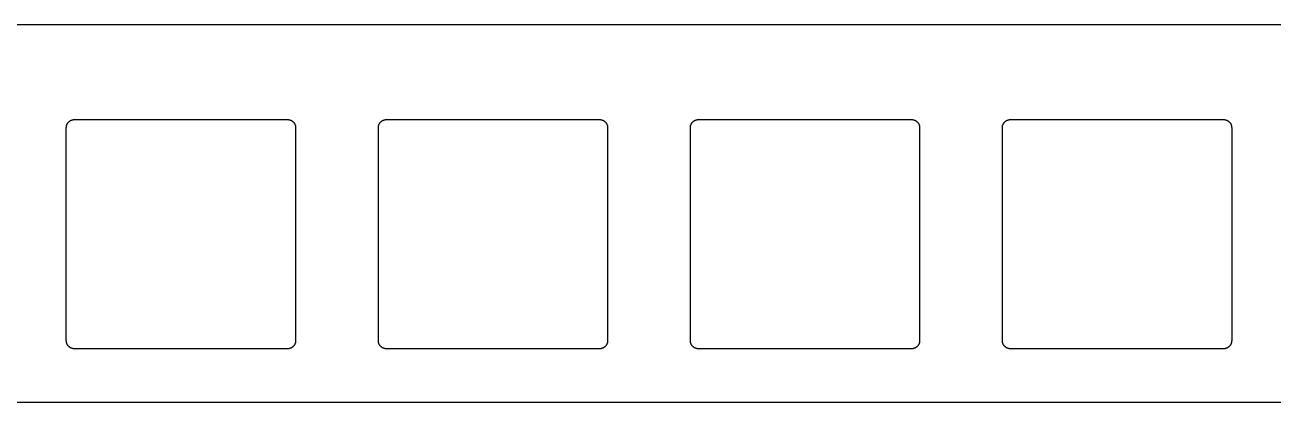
# Model space of a CAD drawing. Header units: millimetres. Extents: x 1057 to 1343, y -204 to -96.
# Drawn here: x 1133.3 to 1209.5, y -122.2 to -99.1 of the extents above; entities that cross this region are included whole.
import ezdxf

# ---------------------------------------------------------------- set-up
doc = ezdxf.new("R2010")
doc.units = ezdxf.units.MM
doc.layers.add('Layer 01', color=18, linetype='Continuous', true_color=0x000000)

msp = doc.modelspace()

# ---------------------------------------------------------------- linework, layer by layer
at = {"layer": 'Layer 01'}
for points in [[(1276.694, -99.125), (1123.306, -99.125)], [(1086.925, -122.15), (1313.075, -122.15)]]:
    msp.add_lwpolyline(points, dxfattribs=at)
for points in [[(1135.85, -105.4), (1135.85, -105.389), (1135.85, -105.378), (1135.851, -105.366), (1135.852, -105.355), (1135.853, -105.344), (1135.855, -105.332), (1135.856, -105.321), (1135.858, -105.309), (1135.861, -105.297), (1135.863, -105.286), (1135.866, -105.274), (1135.869, -105.262), (1135.873, -105.251), (1135.877, -105.239), (1135.881, -105.228), (1135.885, -105.216), (1135.89, -105.204), (1135.895, -105.193), (1135.9, -105.182), (1135.906, -105.17), (1135.912, -105.159), (1135.918, -105.148), (1135.925, -105.137), (1135.932, -105.126), (1135.939, -105.116), (1135.946, -105.105), (1135.954, -105.095), (1135.962, -105.085), (1135.97, -105.075), (1135.979, -105.065), (1135.987, -105.056), (1135.996, -105.046), (1136.006, -105.037), (1136.015, -105.029), (1136.025, -105.02), (1136.035, -105.012), (1136.045, -105.004), (1136.055, -104.996), (1136.066, -104.989), (1136.076, -104.982), (1136.087, -104.975), (1136.098, -104.968), (1136.109, -104.962), (1136.12, -104.956), (1136.132, -104.95), (1136.143, -104.945), (1136.154, -104.94), (1136.166, -104.935), (1136.178, -104.931), (1136.189, -104.927), (1136.201, -104.923), (1136.212, -104.919), (1136.224, -104.916), (1136.236, -104.913), (1136.247, -104.911), (1136.259, -104.908), (1136.271, -104.906), (1136.282, -104.905), (1136.294, -104.903), (1136.305, -104.902), (1136.316, -104.901), (1136.328, -104.9), (1136.339, -104.9), (1136.35, -104.9), (1149.35, -104.9), (1149.361, -104.9), (1149.372, -104.9), (1149.384, -104.901), (1149.395, -104.902), (1149.406, -104.903), (1149.418, -104.905), (1149.429, -104.906), (1149.441, -104.908), (1149.453, -104.911), (1149.464, -104.913), (1149.476, -104.916), (1149.488, -104.919), (1149.499, -104.923), (1149.511, -104.927), (1149.522, -104.931), (1149.534, -104.935), (1149.546, -104.94), (1149.557, -104.945), (1149.568, -104.95), (1149.58, -104.956), (1149.591, -104.962), (1149.602, -104.968), (1149.613, -104.975), (1149.624, -104.982), (1149.634, -104.989), (1149.645, -104.996), (1149.655, -105.004), (1149.665, -105.012), (1149.675, -105.02), (1149.685, -105.029), (1149.694, -105.037), (1149.704, -105.046), (1149.713, -105.056), (1149.721, -105.065), (1149.73, -105.075), (1149.738, -105.085), (1149.746, -105.095), (1149.754, -105.105), (1149.761, -105.116), (1149.768, -105.126), (1149.775, -105.137), (1149.782, -105.148), (1149.788, -105.159), (1149.794, -105.17), (1149.8, -105.182), (1149.805, -105.193), (1149.81, -105.204), (1149.815, -105.216), (1149.819, -105.228), (1149.823, -105.239), (1149.827, -105.251), (1149.831, -105.262), (1149.834, -105.274), (1149.837, -105.286), (1149.839, -105.297), (1149.842, -105.309), (1149.844, -105.321), (1149.845, -105.332), (1149.847, -105.344), (1149.848, -105.355), (1149.849, -105.366), (1149.85, -105.378), (1149.85, -105.389), (1149.85, -105.4), (1149.85, -118.4), (1149.85, -118.411), (1149.85, -118.422), (1149.849, -118.434), (1149.848, -118.445), (1149.847, -118.456), (1149.845, -118.468), (1149.844, -118.479), (1149.842, -118.491), (1149.839, -118.503), (1149.837, -118.514), (1149.834, -118.526), (1149.831, -118.538), (1149.827, -118.549), (1149.823, -118.561), (1149.819, -118.572), (1149.815, -118.584), (1149.81, -118.596), (1149.805, -118.607), (1149.8, -118.618), (1149.794, -118.63), (1149.788, -118.641), (1149.782, -118.652), (1149.775, -118.663), (1149.768, -118.674), (1149.761, -118.684), (1149.754, -118.695), (1149.746, -118.705), (1149.738, -118.715), (1149.73, -118.725), (1149.721, -118.735), (1149.713, -118.744), (1149.704, -118.754), (1149.694, -118.763), (1149.685, -118.771), (1149.675, -118.78), (1149.665, -118.788), (1149.655, -118.796), (1149.645, -118.804), (1149.634, -118.811), (1149.624, -118.818), (1149.613, -118.825), (1149.602, -118.832), (1149.591, -118.838), (1149.58, -118.844), (1149.568, -118.85), (1149.557, -118.855), (1149.546, -118.86), (1149.534, -118.865), (1149.522, -118.869), (1149.511, -118.873), (1149.499, -118.877), (1149.488, -118.881), (1149.476, -118.884), (1149.464, -118.887), (1149.453, -118.889), (1149.441, -118.892), (1149.429, -118.894), (1149.418, -118.895), (1149.406, -118.897), (1149.395, -118.898), (1149.384, -118.899), (1149.372, -118.9), (1149.361, -118.9), (1149.35, -118.9), (1136.35, -118.9), (1136.339, -118.9), (1136.328, -118.9), (1136.316, -118.899), (1136.305, -118.898), (1136.294, -118.897), (1136.282, -118.895), (1136.271, -118.894), (1136.259, -118.892), (1136.247, -118.889), (1136.236, -118.887), (1136.224, -118.884), (1136.212, -118.881), (1136.201, -118.877), (1136.189, -118.873), (1136.178, -118.869), (1136.166, -118.865), (1136.154, -118.86), (1136.143, -118.855), (1136.132, -118.85), (1136.12, -118.844), (1136.109, -118.838), (1136.098, -118.832), (1136.087, -118.825), (1136.076, -118.818), (1136.066, -118.811), (1136.055, -118.804), (1136.045, -118.796), (1136.035, -118.788), (1136.025, -118.78), (1136.015, -118.771), (1136.006, -118.763), (1135.996, -118.754), (1135.987, -118.744), (1135.979, -118.735), (1135.97, -118.725), (1135.962, -118.715), (1135.954, -118.705), (1135.946, -118.695), (1135.939, -118.684), (1135.932, -118.674), (1135.925, -118.663), (1135.918, -118.652), (1135.912, -118.641), (1135.906, -118.63), (1135.9, -118.618), (1135.895, -118.607), (1135.89, -118.596), (1135.885, -118.584), (1135.881, -118.572), (1135.877, -118.561), (1135.873, -118.549), (1135.869, -118.538), (1135.866, -118.526), (1135.863, -118.514), (1135.861, -118.503), (1135.858, -118.491), (1135.856, -118.479), (1135.855, -118.468), (1135.853, -118.456), (1135.852, -118.445), (1135.851, -118.434), (1135.85, -118.422), (1135.85, -118.411), (1135.85, -118.4)], [(1154.9, -105.4), (1154.9, -105.389), (1154.9, -105.378), (1154.901, -105.366), (1154.902, -105.355), (1154.903, -105.344), (1154.905, -105.332), (1154.906, -105.321), (1154.908, -105.309), (1154.911, -105.297), (1154.913, -105.286), (1154.916, -105.274), (1154.919, -105.262), (1154.923, -105.251), (1154.927, -105.239), (1154.931, -105.228), (1154.935, -105.216), (1154.94, -105.204), (1154.945, -105.193), (1154.95, -105.182), (1154.956, -105.17), (1154.962, -105.159), (1154.968, -105.148), (1154.975, -105.137), (1154.982, -105.126), (1154.989, -105.116), (1154.996, -105.105), (1155.004, -105.095), (1155.012, -105.085), (1155.02, -105.075), (1155.029, -105.065), (1155.037, -105.056), (1155.046, -105.046), (1155.056, -105.037), (1155.065, -105.029), (1155.075, -105.02), (1155.085, -105.012), (1155.095, -105.004), (1155.105, -104.996), (1155.116, -104.989), (1155.126, -104.982), (1155.137, -104.975), (1155.148, -104.968), (1155.159, -104.962), (1155.17, -104.956), (1155.182, -104.95), (1155.193, -104.945), (1155.204, -104.94), (1155.216, -104.935), (1155.228, -104.931), (1155.239, -104.927), (1155.251, -104.923), (1155.262, -104.919), (1155.274, -104.916), (1155.286, -104.913), (1155.297, -104.911), (1155.309, -104.908), (1155.321, -104.906), (1155.332, -104.905), (1155.344, -104.903), (1155.355, -104.902), (1155.366, -104.901), (1155.378, -104.9), (1155.389, -104.9), (1155.4, -104.9), (1168.4, -104.9), (1168.411, -104.9), (1168.422, -104.9), (1168.434, -104.901), (1168.445, -104.902), (1168.456, -104.903), (1168.468, -104.905), (1168.479, -104.906), (1168.491, -104.908), (1168.503, -104.911), (1168.514, -104.913), (1168.526, -104.916), (1168.538, -104.919), (1168.549, -104.923), (1168.561, -104.927), (1168.572, -104.931), (1168.584, -104.935), (1168.596, -104.94), (1168.607, -104.945), (1168.618, -104.95), (1168.63, -104.956), (1168.641, -104.962), (1168.652, -104.968), (1168.663, -104.975), (1168.674, -104.982), (1168.684, -104.989), (1168.695, -104.996), (1168.705, -105.004), (1168.715, -105.012), (1168.725, -105.02), (1168.735, -105.029), (1168.744, -105.037), (1168.754, -105.046), (1168.763, -105.056), (1168.771, -105.065), (1168.78, -105.075), (1168.788, -105.085), (1168.796, -105.095), (1168.804, -105.105), (1168.811, -105.116), (1168.818, -105.126), (1168.825, -105.137), (1168.832, -105.148), (1168.838, -105.159), (1168.844, -105.17), (1168.85, -105.182), (1168.855, -105.193), (1168.86, -105.204), (1168.865, -105.216), (1168.869, -105.228), (1168.873, -105.239), (1168.877, -105.251), (1168.881, -105.262), (1168.884, -105.274), (1168.887, -105.286), (1168.889, -105.297), (1168.892, -105.309), (1168.894, -105.321), (1168.895, -105.332), (1168.897, -105.344), (1168.898, -105.355), (1168.899, -105.366), (1168.9, -105.378), (1168.9, -105.389), (1168.9, -105.4), (1168.9, -118.4), (1168.9, -118.411), (1168.9, -118.422), (1168.899, -118.434), (1168.898, -118.445), (1168.897, -118.456), (1168.895, -118.468), (1168.894, -118.479), (1168.892, -118.491), (1168.889, -118.503), (1168.887, -118.514), (1168.884, -118.526), (1168.881, -118.538), (1168.877, -118.549), (1168.873, -118.561), (1168.869, -118.572), (1168.865, -118.584), (1168.86, -118.596), (1168.855, -118.607), (1168.85, -118.618), (1168.844, -118.63), (1168.838, -118.641), (1168.832, -118.652), (1168.825, -118.663), (1168.818, -118.674), (1168.811, -118.684), (1168.804, -118.695), (1168.796, -118.705), (1168.788, -118.715), (1168.78, -118.725), (1168.771, -118.735), (1168.763, -118.744), (1168.754, -118.754), (1168.744, -118.763), (1168.735, -118.771), (1168.725, -118.78), (1168.715, -118.788), (1168.705, -118.796), (1168.695, -118.804), (1168.684, -118.811), (1168.674, -118.818), (1168.663, -118.825), (1168.652, -118.832), (1168.641, -118.838), (1168.63, -118.844), (1168.618, -118.85), (1168.607, -118.855), (1168.596, -118.86), (1168.584, -118.865), (1168.572, -118.869), (1168.561, -118.873), (1168.549, -118.877), (1168.538, -118.881), (1168.526, -118.884), (1168.514, -118.887), (1168.503, -118.889), (1168.491, -118.892), (1168.479, -118.894), (1168.468, -118.895), (1168.456, -118.897), (1168.445, -118.898), (1168.434, -118.899), (1168.422, -118.9), (1168.411, -118.9), (1168.4, -118.9), (1155.4, -118.9), (1155.389, -118.9), (1155.378, -118.9), (1155.366, -118.899), (1155.355, -118.898), (1155.344, -118.897), (1155.332, -118.895), (1155.321, -118.894), (1155.309, -118.892), (1155.297, -118.889), (1155.286, -118.887), (1155.274, -118.884), (1155.262, -118.881), (1155.251, -118.877), (1155.239, -118.873), (1155.228, -118.869), (1155.216, -118.865), (1155.204, -118.86), (1155.193, -118.855), (1155.182, -118.85), (1155.17, -118.844), (1155.159, -118.838), (1155.148, -118.832), (1155.137, -118.825), (1155.126, -118.818), (1155.116, -118.811), (1155.105, -118.804), (1155.095, -118.796), (1155.085, -118.788), (1155.075, -118.78), (1155.065, -118.771), (1155.056, -118.763), (1155.046, -118.754), (1155.037, -118.744), (1155.029, -118.735), (1155.02, -118.725), (1155.012, -118.715), (1155.004, -118.705), (1154.996, -118.695), (1154.989, -118.684), (1154.982, -118.674), (1154.975, -118.663), (1154.968, -118.652), (1154.962, -118.641), (1154.956, -118.63), (1154.95, -118.618), (1154.945, -118.607), (1154.94, -118.596), (1154.935, -118.584), (1154.931, -118.572), (1154.927, -118.561), (1154.923, -118.549), (1154.919, -118.538), (1154.916, -118.526), (1154.913, -118.514), (1154.911, -118.503), (1154.908, -118.491), (1154.906, -118.479), (1154.905, -118.468), (1154.903, -118.456), (1154.902, -118.445), (1154.901, -118.434), (1154.9, -118.422), (1154.9, -118.411), (1154.9, -118.4)], [(1173.95, -105.4), (1173.95, -105.389), (1173.95, -105.378), (1173.951, -105.366), (1173.952, -105.355), (1173.953, -105.344), (1173.955, -105.332), (1173.956, -105.321), (1173.958, -105.309), (1173.961, -105.297), (1173.963, -105.286), (1173.966, -105.274), (1173.969, -105.262), (1173.973, -105.251), (1173.977, -105.239), (1173.981, -105.228), (1173.985, -105.216), (1173.99, -105.204), (1173.995, -105.193), (1174, -105.182), (1174.006, -105.17), (1174.012, -105.159), (1174.018, -105.148), (1174.025, -105.137), (1174.032, -105.126), (1174.039, -105.116), (1174.046, -105.105), (1174.054, -105.095), (1174.062, -105.085), (1174.07, -105.075), (1174.079, -105.065), (1174.087, -105.056), (1174.096, -105.046), (1174.106, -105.037), (1174.115, -105.029), (1174.125, -105.02), (1174.135, -105.012), (1174.145, -105.004), (1174.155, -104.996), (1174.166, -104.989), (1174.176, -104.982), (1174.187, -104.975), (1174.198, -104.968), (1174.209, -104.962), (1174.22, -104.956), (1174.232, -104.95), (1174.243, -104.945), (1174.254, -104.94), (1174.266, -104.935), (1174.278, -104.931), (1174.289, -104.927), (1174.301, -104.923), (1174.312, -104.919), (1174.324, -104.916), (1174.336, -104.913), (1174.347, -104.911), (1174.359, -104.908), (1174.371, -104.906), (1174.382, -104.905), (1174.394, -104.903), (1174.405, -104.902), (1174.416, -104.901), (1174.428, -104.9), (1174.439, -104.9), (1174.45, -104.9), (1187.45, -104.9), (1187.461, -104.9), (1187.472, -104.9), (1187.484, -104.901), (1187.495, -104.902), (1187.506, -104.903), (1187.518, -104.905), (1187.529, -104.906), (1187.541, -104.908), (1187.553, -104.911), (1187.564, -104.913), (1187.576, -104.916), (1187.588, -104.919), (1187.599, -104.923), (1187.611, -104.927), (1187.622, -104.931), (1187.634, -104.935), (1187.646, -104.94), (1187.657, -104.945), (1187.668, -104.95), (1187.68, -104.956), (1187.691, -104.962), (1187.702, -104.968), (1187.713, -104.975), (1187.724, -104.982), (1187.734, -104.989), (1187.745, -104.996), (1187.755, -105.004), (1187.765, -105.012), (1187.775, -105.02), (1187.785, -105.029), (1187.794, -105.037), (1187.804, -105.046), (1187.813, -105.056), (1187.821, -105.065), (1187.83, -105.075), (1187.838, -105.085), (1187.846, -105.095), (1187.854, -105.105), (1187.861, -105.116), (1187.868, -105.126), (1187.875, -105.137), (1187.882, -105.148), (1187.888, -105.159), (1187.894, -105.17), (1187.9, -105.182), (1187.905, -105.193), (1187.91, -105.204), (1187.915, -105.216), (1187.919, -105.228), (1187.923, -105.239), (1187.927, -105.251), (1187.931, -105.262), (1187.934, -105.274), (1187.937, -105.286), (1187.939, -105.297), (1187.942, -105.309), (1187.944, -105.321), (1187.945, -105.332), (1187.947, -105.344), (1187.948, -105.355), (1187.949, -105.366), (1187.95, -105.378), (1187.95, -105.389), (1187.95, -105.4), (1187.95, -118.4), (1187.95, -118.411), (1187.95, -118.422), (1187.949, -118.434), (1187.948, -118.445), (1187.947, -118.456), (1187.945, -118.468), (1187.944, -118.479), (1187.942, -118.491), (1187.939, -118.503), (1187.937, -118.514), (1187.934, -118.526), (1187.931, -118.538), (1187.927, -118.549), (1187.923, -118.561), (1187.919, -118.572), (1187.915, -118.584), (1187.91, -118.596), (1187.905, -118.607), (1187.9, -118.618), (1187.894, -118.63), (1187.888, -118.641), (1187.882, -118.652), (1187.875, -118.663), (1187.868, -118.674), (1187.861, -118.684), (1187.854, -118.695), (1187.846, -118.705), (1187.838, -118.715), (1187.83, -118.725), (1187.821, -118.735), (1187.813, -118.744), (1187.804, -118.754), (1187.794, -118.763), (1187.785, -118.771), (1187.775, -118.78), (1187.765, -118.788), (1187.755, -118.796), (1187.745, -118.804), (1187.734, -118.811), (1187.724, -118.818), (1187.713, -118.825), (1187.702, -118.832), (1187.691, -118.838), (1187.68, -118.844), (1187.668, -118.85), (1187.657, -118.855), (1187.646, -118.86), (1187.634, -118.865), (1187.622, -118.869), (1187.611, -118.873), (1187.599, -118.877), (1187.588, -118.881), (1187.576, -118.884), (1187.564, -118.887), (1187.553, -118.889), (1187.541, -118.892), (1187.529, -118.894), (1187.518, -118.895), (1187.506, -118.897), (1187.495, -118.898), (1187.484, -118.899), (1187.472, -118.9), (1187.461, -118.9), (1187.45, -118.9), (1174.45, -118.9), (1174.439, -118.9), (1174.428, -118.9), (1174.416, -118.899), (1174.405, -118.898), (1174.394, -118.897), (1174.382, -118.895), (1174.371, -118.894), (1174.359, -118.892), (1174.347, -118.889), (1174.336, -118.887), (1174.324, -118.884), (1174.312, -118.881), (1174.301, -118.877), (1174.289, -118.873), (1174.278, -118.869), (1174.266, -118.865), (1174.254, -118.86), (1174.243, -118.855), (1174.232, -118.85), (1174.22, -118.844), (1174.209, -118.838), (1174.198, -118.832), (1174.187, -118.825), (1174.176, -118.818), (1174.166, -118.811), (1174.155, -118.804), (1174.145, -118.796), (1174.135, -118.788), (1174.125, -118.78), (1174.115, -118.771), (1174.106, -118.763), (1174.096, -118.754), (1174.087, -118.744), (1174.079, -118.735), (1174.07, -118.725), (1174.062, -118.715), (1174.054, -118.705), (1174.046, -118.695), (1174.039, -118.684), (1174.032, -118.674), (1174.025, -118.663), (1174.018, -118.652), (1174.012, -118.641), (1174.006, -118.63), (1174, -118.618), (1173.995, -118.607), (1173.99, -118.596), (1173.985, -118.584), (1173.981, -118.572), (1173.977, -118.561), (1173.973, -118.549), (1173.969, -118.538), (1173.966, -118.526), (1173.963, -118.514), (1173.961, -118.503), (1173.958, -118.491), (1173.956, -118.479), (1173.955, -118.468), (1173.953, -118.456), (1173.952, -118.445), (1173.951, -118.434), (1173.95, -118.422), (1173.95, -118.411), (1173.95, -118.4)], [(1193, -105.4), (1193, -105.389), (1193, -105.378), (1193.001, -105.366), (1193.002, -105.355), (1193.003, -105.344), (1193.005, -105.332), (1193.006, -105.321), (1193.008, -105.309), (1193.011, -105.297), (1193.013, -105.286), (1193.016, -105.274), (1193.019, -105.262), (1193.023, -105.251), (1193.027, -105.239), (1193.031, -105.228), (1193.035, -105.216), (1193.04, -105.204), (1193.045, -105.193), (1193.05, -105.182), (1193.056, -105.17), (1193.062, -105.159), (1193.068, -105.148), (1193.075, -105.137), (1193.082, -105.126), (1193.089, -105.116), (1193.096, -105.105), (1193.104, -105.095), (1193.112, -105.085), (1193.12, -105.075), (1193.129, -105.065), (1193.137, -105.056), (1193.146, -105.046), (1193.156, -105.037), (1193.165, -105.029), (1193.175, -105.02), (1193.185, -105.012), (1193.195, -105.004), (1193.205, -104.996), (1193.216, -104.989), (1193.226, -104.982), (1193.237, -104.975), (1193.248, -104.968), (1193.259, -104.962), (1193.27, -104.956), (1193.282, -104.95), (1193.293, -104.945), (1193.304, -104.94), (1193.316, -104.935), (1193.328, -104.931), (1193.339, -104.927), (1193.351, -104.923), (1193.362, -104.919), (1193.374, -104.916), (1193.386, -104.913), (1193.397, -104.911), (1193.409, -104.908), (1193.421, -104.906), (1193.432, -104.905), (1193.444, -104.903), (1193.455, -104.902), (1193.466, -104.901), (1193.478, -104.9), (1193.489, -104.9), (1193.5, -104.9), (1206.5, -104.9), (1206.511, -104.9), (1206.522, -104.9), (1206.534, -104.901), (1206.545, -104.902), (1206.556, -104.903), (1206.568, -104.905), (1206.579, -104.906), (1206.591, -104.908), (1206.603, -104.911), (1206.614, -104.913), (1206.626, -104.916), (1206.638, -104.919), (1206.649, -104.923), (1206.661, -104.927), (1206.672, -104.931), (1206.684, -104.935), (1206.696, -104.94), (1206.707, -104.945), (1206.718, -104.95), (1206.73, -104.956), (1206.741, -104.962), (1206.752, -104.968), (1206.763, -104.975), (1206.774, -104.982), (1206.784, -104.989), (1206.795, -104.996), (1206.805, -105.004), (1206.815, -105.012), (1206.825, -105.02), (1206.835, -105.029), (1206.844, -105.037), (1206.854, -105.046), (1206.863, -105.056), (1206.871, -105.065), (1206.88, -105.075), (1206.888, -105.085), (1206.896, -105.095), (1206.904, -105.105), (1206.911, -105.116), (1206.918, -105.126), (1206.925, -105.137), (1206.932, -105.148), (1206.938, -105.159), (1206.944, -105.17), (1206.95, -105.182), (1206.955, -105.193), (1206.96, -105.204), (1206.965, -105.216), (1206.969, -105.228), (1206.973, -105.239), (1206.977, -105.251), (1206.981, -105.262), (1206.984, -105.274), (1206.987, -105.286), (1206.989, -105.297), (1206.992, -105.309), (1206.994, -105.321), (1206.995, -105.332), (1206.997, -105.344), (1206.998, -105.355), (1206.999, -105.366), (1207, -105.378), (1207, -105.389), (1207, -105.4), (1207, -118.4), (1207, -118.411), (1207, -118.422), (1206.999, -118.434), (1206.998, -118.445), (1206.997, -118.456), (1206.995, -118.468), (1206.994, -118.479), (1206.992, -118.491), (1206.989, -118.503), (1206.987, -118.514), (1206.984, -118.526), (1206.981, -118.538), (1206.977, -118.549), (1206.973, -118.561), (1206.969, -118.572), (1206.965, -118.584), (1206.96, -118.596), (1206.955, -118.607), (1206.95, -118.618), (1206.944, -118.63), (1206.938, -118.641), (1206.932, -118.652), (1206.925, -118.663), (1206.918, -118.674), (1206.911, -118.684), (1206.904, -118.695), (1206.896, -118.705), (1206.888, -118.715), (1206.88, -118.725), (1206.871, -118.735), (1206.863, -118.744), (1206.854, -118.754), (1206.844, -118.763), (1206.835, -118.771), (1206.825, -118.78), (1206.815, -118.788), (1206.805, -118.796), (1206.795, -118.804), (1206.784, -118.811), (1206.774, -118.818), (1206.763, -118.825), (1206.752, -118.832), (1206.741, -118.838), (1206.73, -118.844), (1206.718, -118.85), (1206.707, -118.855), (1206.696, -118.86), (1206.684, -118.865), (1206.672, -118.869), (1206.661, -118.873), (1206.649, -118.877), (1206.638, -118.881), (1206.626, -118.884), (1206.614, -118.887), (1206.603, -118.889), (1206.591, -118.892), (1206.579, -118.894), (1206.568, -118.895), (1206.556, -118.897), (1206.545, -118.898), (1206.534, -118.899), (1206.522, -118.9), (1206.511, -118.9), (1206.5, -118.9), (1193.5, -118.9), (1193.489, -118.9), (1193.478, -118.9), (1193.466, -118.899), (1193.455, -118.898), (1193.444, -118.897), (1193.432, -118.895), (1193.421, -118.894), (1193.409, -118.892), (1193.397, -118.889), (1193.386, -118.887), (1193.374, -118.884), (1193.362, -118.881), (1193.351, -118.877), (1193.339, -118.873), (1193.328, -118.869), (1193.316, -118.865), (1193.304, -118.86), (1193.293, -118.855), (1193.282, -118.85), (1193.27, -118.844), (1193.259, -118.838), (1193.248, -118.832), (1193.237, -118.825), (1193.226, -118.818), (1193.216, -118.811), (1193.205, -118.804), (1193.195, -118.796), (1193.185, -118.788), (1193.175, -118.78), (1193.165, -118.771), (1193.156, -118.763), (1193.146, -118.754), (1193.137, -118.744), (1193.129, -118.735), (1193.12, -118.725), (1193.112, -118.715), (1193.104, -118.705), (1193.096, -118.695), (1193.089, -118.684), (1193.082, -118.674), (1193.075, -118.663), (1193.068, -118.652), (1193.062, -118.641), (1193.056, -118.63), (1193.05, -118.618), (1193.045, -118.607), (1193.04, -118.596), (1193.035, -118.584), (1193.031, -118.572), (1193.027, -118.561), (1193.023, -118.549), (1193.019, -118.538), (1193.016, -118.526), (1193.013, -118.514), (1193.011, -118.503), (1193.008, -118.491), (1193.006, -118.479), (1193.005, -118.468), (1193.003, -118.456), (1193.002, -118.445), (1193.001, -118.434), (1193, -118.422), (1193, -118.411), (1193, -118.4)]]:
    msp.add_lwpolyline(points, close=True, dxfattribs=at)

doc.saveas('drawing.dxf')
